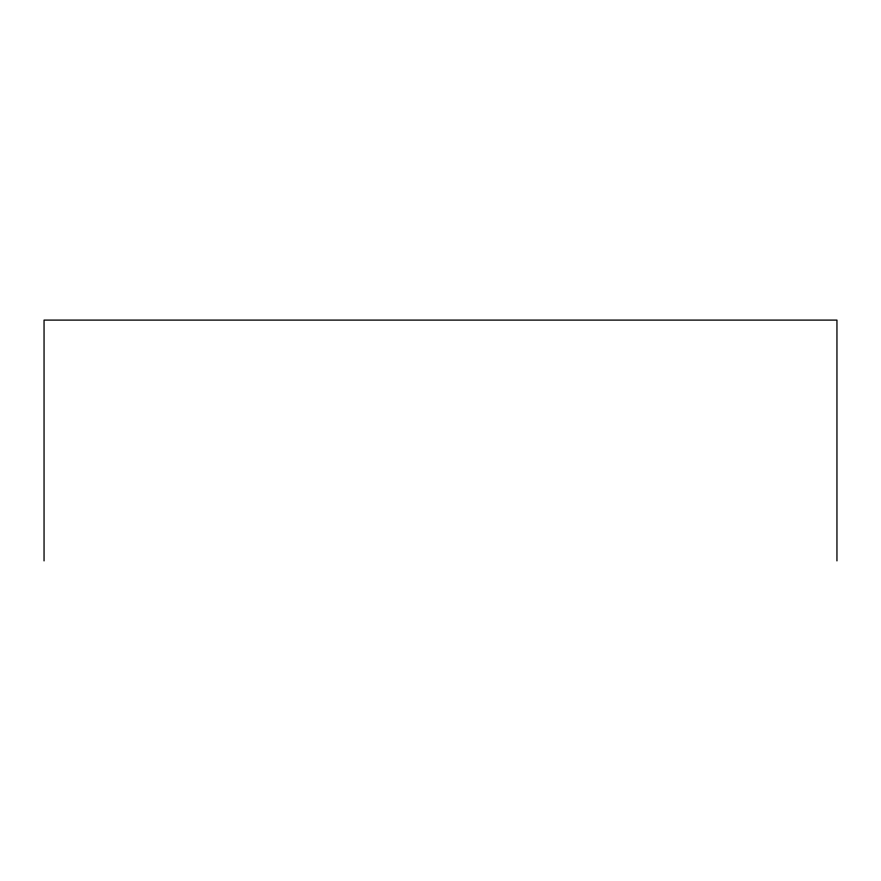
<?xml version="1.0" encoding="UTF-8"?>
<svg xmlns="http://www.w3.org/2000/svg" width="881" height="881" viewBox="0 0 881 881"><rect width="100%" height="100%" fill="white"/><g stroke="black" fill="none" stroke-linecap="round" stroke-linejoin="round"><path stroke-width="1.32" d="M836.95 560.9L836.95 320.1L44.05 320.1L44.05 560.9"/></g></svg>
